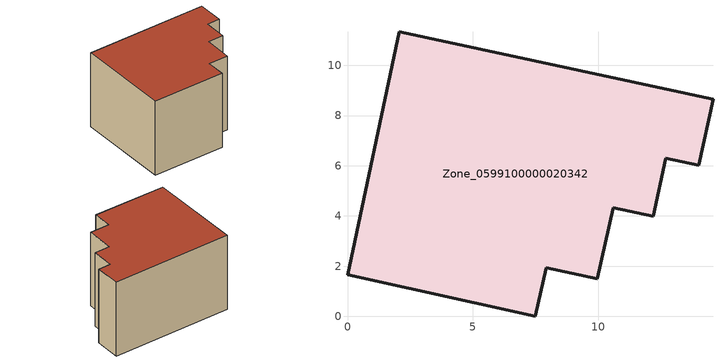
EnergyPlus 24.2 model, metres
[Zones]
Zone_0599100000020342
 floor ground (C_G): 10.59,4.32 9.96,1.5 7.92,1.93 7.49,0 0,1.65 2.06,11.34 14.57,8.65 14,6.01 12.68,6.29 12.18,3.98 z0
 wall outside (C_F): 14,6.01 14.57,8.65 2.06,11.34 0,1.65 7.49,0 7.92,1.93 9.96,1.5 10.59,4.32 12.18,3.98 12.68,6.29 14,6.01 z0:8.22
 roof outside (C_R): 9.96,1.5 10.59,4.32 12.18,3.98 12.68,6.29 14,6.01 14.57,8.65 2.06,11.34 0,1.65 7.49,0 7.92,1.93 z8.22
[BUILDING]
Pand.0599100000020342: North Axis=0; Terrain=City; Loads Convergence Tolerance Value=0.04; Temperature Convergence Tolerance Value=0.4; Solar Distribution=FullExterior; Maximum Number of Warmup Days=25; Minimum Number of Warmup Days=1
[Site:Location]
Rotterdam.The.Hague.AP_ZH_NLD Design_Conditions: Latitude=51.96; Longitude=4.45; Time Zone=1; Elevation=-4.5
[SITE:GROUNDTEMPERATURE:BUILDINGSURFACE]
18, 18, 18, 18, 18, 18, 18, 18, 18, 18, 18, 18
[MATERIAL] Thermal Absorptance=0.9; Solar Absorptance=0.7; Visible Absorptance=0.7
Name | Roughness | Thickness | Conductivity | Density | Specific Heat
G.TC.1975-1991 | MediumSmooth | 0.15 | 0.288461 | 540 | 1210
F.TC.1975-1991 | Rough | 0.3 | 0.230769 | 1920 | 840
R.TC.1975-1991 | MediumRough | 0.2 | 0.153846 | 1500 | 1000
[CONSTRUCTION]
C_G: G.TC.1975-1991
C_F: F.TC.1975-1991
C_R: R.TC.1975-1991
[ZONE]
Zone_0599100000020342: Type=1; Multiplier=1; Ceiling Height=Autocalculate; Volume=Autocalculate; Floor Area=autocalculate; Part of Total Floor Area=Yes
[ZONEINFILTRATION:DESIGNFLOWRATE]
Infil_Zone_0599100000020342: Zone or ZoneList or Space or SpaceList=Zone_0599100000020342; Schedule=AlwaysOn; Design Flow Rate Calculation Method=Flow/Area; Flow Rate per Floor Area=0.003; Constant Term Coefficient=1; Temperature Term Coefficient=0; Velocity Term Coefficient=0; Velocity Squared Term Coefficient=0
[HVACTEMPLATE:ZONE:IDEALLOADSAIRSYSTEM]
Zone_0599100000020342: Maximum Heating Supply Air Temperature=50; Minimum Cooling Supply Air Temperature=13; Maximum Heating Supply Air Humidity Ratio=0.0156; Minimum Cooling Supply Air Humidity Ratio=0.0077; Heating Limit=NoLimit; Cooling Limit=NoLimit; Dehumidification Control Type=ConstantSensibleHeatRatio; Cooling Sensible Heat Ratio=0.7; Dehumidification Setpoint=60; Humidification Control Type=None; Humidification Setpoint=30; Outdoor Air Method=None; Outdoor Air Flow Rate per Person=0.00944; Outdoor Air Flow Rate per Zone Floor Area=0; Outdoor Air Flow Rate per Zone=0; Demand Controlled Ventilation Type=None; Outdoor Air Economizer Type=NoEconomizer; Heat Recovery Type=None; Sensible Heat Recovery Effectiveness=0.7; Latent Heat Recovery Effectiveness=0.65
[ZONECONTROL:THERMOSTAT]
ThermostatControl_Zone_0599100000020342: Zone or ZoneList=Zone_0599100000020342; Control Type Schedule=DualSetpointControlType; Control 1=Thermostat_Zone_0599100000020342; Temperature Difference Between Cutout And Setpoint=0
[THERMOSTATSETPOINT:DUALSETPOINT]
Thermostat_Zone_0599100000020342: Heating Setpoint Temperature Schedule=HeatingSetpoint_Zone_0599100000020342; Cooling Setpoint Temperature Schedule=CoolingSetpoint_Zone_0599100000020342
[SCHEDULE:COMPACT]
HeatingSetpoint_Zone_0599100000020342: Through: 12/31, For: AllDays, Until: 24:00, 21
CoolingSetpoint_Zone_0599100000020342: Through: 12/31, For: AllDays, Until: 24:00, 24
DualSetpointControlType: Through: 12/31, For: AllDays, Until: 24:00, 4
AlwaysOn: Through: 12/31, For: AllDays, Until: 24:00, 1
